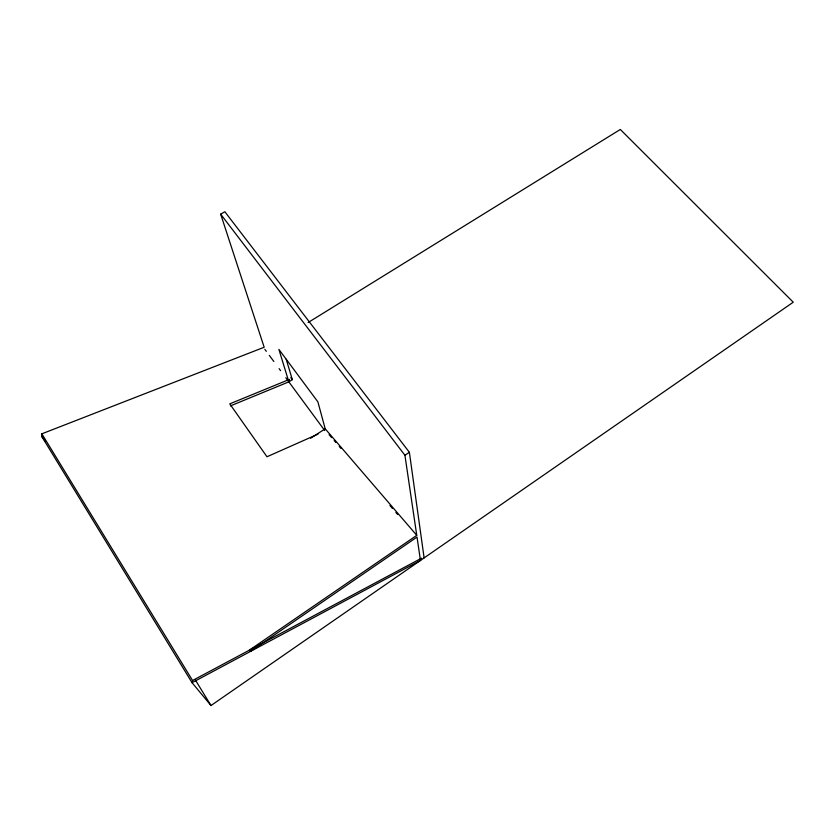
<?xml version="1.0" encoding="UTF-8"?>
<svg xmlns="http://www.w3.org/2000/svg" width="835" height="835" viewBox="0 0 835 835"><rect width="100%" height="100%" fill="white"/><g stroke="black" fill="none" stroke-linecap="round" stroke-linejoin="round"><path stroke-width="1.25" d="M308.146 322.519L620.322 129.467L793.25 302.207L211.004 705.533L192.05 682.686L41.75 436.423L41.833 433.824L264.173 347.245L220.67 214.157L224.845 211.735L409.38 452.299L424.117 557.916M192.572 680.515L192.05 682.686L420.464 560.442L421.518 558.197L192.572 680.515L41.833 433.824M220.67 214.157L404.923 455.263L416.759 535.339L249.529 650.058L250.375 651.446L417.009 537.062L420.464 560.442M404.923 455.263L409.38 452.299M310.568 438.271L325.201 428.814L317.895 401.875L278.89 349.395L288.847 381.856L230.429 405.893M286.175 359.175L292.333 379.664L288.847 381.856L289.505 379.361L229.771 403.869L266.981 456.766L318.052 434.096M325.201 428.814L416.759 535.339M329.094 434.638L331.631 437.592M334.167 440.546L335.858 442.519M339.24 446.454L340.93 448.426M389.955 505.54L392.492 508.494M395.873 512.439L397.564 514.412M41.75 436.423L45.549 441.548M290.778 377.566L292.333 379.664M264.841 349.301L266.344 351.337M269.34 355.407L273.849 361.513M279.099 368.632L280.591 370.667M285.841 377.785L324.69 430.505M195.369 680.003L211.004 705.533"/></g></svg>
